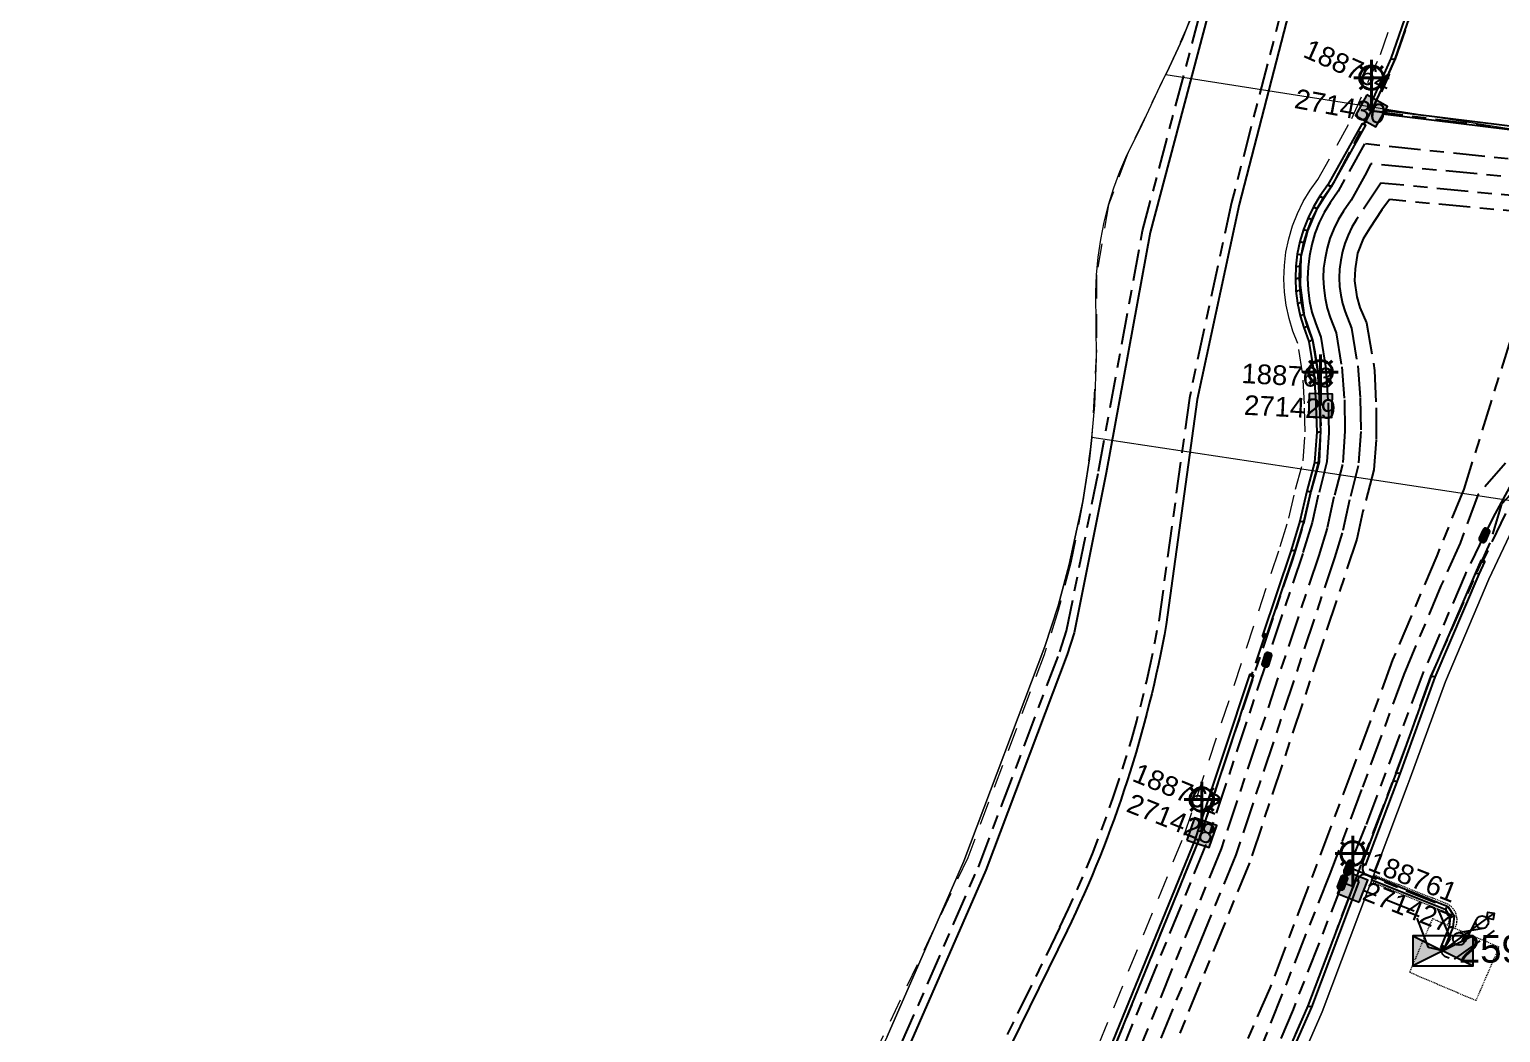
# Model space of a CAD drawing. Header units: metres. Extents: x 302931 to 308644, y 6253878 to 6257414.
# Drawn here: x 307374.5 to 307561.3, y 6256215.5 to 6256342.8 of the extents above; entities that cross this region are included whole.
import ezdxf
from ezdxf.enums import TextEntityAlignment as Align

# ---------------------------------------------------------------- set-up
doc = ezdxf.new("R2010")
doc.units = ezdxf.units.M
for name, pattern in [('Cable Exist UG', [8.2, 4, -1.2, 1.8, -1.2]), ('Dash', [5, 3, -2]), ('HIDDEN', [0.375, 0.25, -0.125]), ('HIDDEN2', [0.1875, 0.125, -0.0625])]:
    doc.linetypes.add(name, pattern=pattern)
doc.layers.get('0').update_dxf_attribs({"color": 6})
for name, color, linetype, lineweight in [('Cadastre Developer_SP_EXT', 9, 'Continuous', 5), ('Cadastre Land Parcels_SP_EXT', 9, 'Continuous', 5), ('Cadastre Other Property_SP_EXT', 9, 'HIDDEN', 5), ('Cadastre Roads_SP_EXT', 9, 'Continuous', 5)]:
    doc.layers.add(name, color=color, linetype=linetype, lineweight=lineweight)
for name, color, linetype in [('Duct_SP_EXT', 7, 'Continuous'), ('Equip_HV_EXT', 7, 'Continuous'), ('Equip_LV_EXT', 7, 'Continuous'), ('Equip_SP_SL_EXT', 7, 'Continuous'), ('Mains_HV_EXT', 7, 'Continuous'), ('Mains_SL_EXT', 7, 'Continuous'), ('Mains_TR_EXT', 7, 'Continuous'), ('Services_SP_EXT', 7, 'Continuous'), ('Sub_SP_EXT', 7, 'Continuous'), ('SupportsUG_SP_LV_SL_EXT', 7, 'Continuous'), ('Trench_SP_EXT', 7, 'Continuous')]:
    doc.layers.add(name, color=color, linetype=linetype)
doc.styles.add('COLUMN_LABEL', font='arial.ttf')
doc.styles.add('iecARIAL', font='arial.ttf', dxfattribs={"height": 2})
doc.styles.add('POLE_LABEL', font='arial.ttf')
doc.styles.get("Standard").update_dxf_attribs({"font": 'arial.ttf'})
doc.linetypes.add('Cable P UG', pattern='A,6,-0.5,["P",Standard,S=1.7,R=0,X=0.5,Y=-1],-2.9', length=9.4)

# ---------------------------------------------------------------- blocks, each defined once
blk = doc.blocks.new('SUB_PADMOUNT_EXT')
for points in [[(0, 0), (-3.84, 1.92), (-3.84, -1.92)], [(0, 0), (3.84, 1.92), (3.84, -1.92)]]:
    blk.add_hatch(color=256).paths.add_polyline_path(points)
for p, q in [((3.84, 1.92), (-3.84, -1.92)), ((-3.84, 1.92), (3.84, -1.92))]:
    blk.add_line(p, q)
blk.add_lwpolyline([(-3.84, -1.92), (3.84, -1.92), (3.84, 1.92), (-3.84, 1.92)], close=True)
for tag, height, flags, p in [('ASSET_NUM', 3.5, 8, (2, 2)), ('STREET_CODE', 0.2, 9, (1.5, 0)), ('CONSTRUCTED_VOLTAGE', 0.2, 9, (1.5, -0.2)), ('OPERATING_VOLTAGE', 0.2, 9, (1.5, -0.6)), ('ORIENTATION', 0.2, 9, (1.5, -0.8)), ('OWNED_BY', 0.2, 9, (1.5, -1)), ('OPERATED_BY', 0.2, 9, (1.5, -1.2)), ('SECONDARY_VOLTAGE', 0.2, 9, (1.5, -1.6)), ('STATE', 0.2, 9, (1.5, -1.8)), ('NO_PHASES', 0.2, 9, (1.5, -0.4)), ('MAINTAINED_BY', 0.2, 9, (1.5, -1.4)), ('SUBSTATION_TYPE', 0.2, 9, (1.5, -2.2)), ('STREETNAME', 0.2, 9, (1.5, -3)), ('SUBURB', 0.2, 9, (1.5, -3.2)), ('Z', 0.2, 1, (1.5, -3.6)), ('PARENT', 0.2, 9, (1.5, -2)), ('USAGE', 0.2, 9, (1.5, -2.4)), ('LEGEND', 0.2, 9, (1.5, -2.6)), ('LOCATION', 0.2, 9, (1.5, -2.8)), ('NOTES', 0.2, 9, (1.5, -3.4))]:
    blk.add_attdef(tag, text='', height=height, dxfattribs=dict(flags=flags)).set_placement(p, align=Align.MIDDLE_LEFT)
blk = doc.blocks.new('COLUMN_EXT')
blk.add_hatch(color=256).paths.add_polyline_path([(-1.49, 1.48), (-1.49, -1.49), (1.48, -1.49), (1.48, 1.48)])
blk.add_lwpolyline([(-1.49, -1.49), (1.48, -1.49), (1.48, 1.48), (-1.49, 1.48)], close=True)
for tag, height, style, flags, p in [('ASSET_NUM', 2.5, 'COLUMN_LABEL', 8, (2, 2)), ('STRUCTURE_PLANT_NUMBER', 0.2, 'POLE_LABEL', 9, (1.81, 0.03)), ('STREET_CODE', 0.2, 'COLUMN_LABEL', 9, (1.81, -0.2))]:
    blk.add_attdef(tag, text='', height=height, dxfattribs=dict(style=style, flags=flags)).set_placement(p, align=Align.MIDDLE_LEFT)
at = {"flags": 9}
for tag, p in [('COLUMN_TYPE', (1.81, -0.4)), ('OWNED_BY', (1.81, -0.6)), ('STATE', (1.81, -0.8)), ('USAGE', (1.81, -1)), ('STREETNAME', (1.81, -1.6)), ('SUBURB', (1.81, -1.8)), ('LEGEND', (1.81, -1.2)), ('LOCATION', (1.81, -1.4)), ('NOTES', (1.81, -2))]:
    blk.add_attdef(tag, text='', height=0.2, dxfattribs=at).set_placement(p, align=Align.MIDDLE_LEFT)
at = {"flags": 1}
blk.add_attdef('Z', (1.81, -2.35), '', height=0.2, dxfattribs=at)
blk = doc.blocks.new('SL_LANTERN_EXT')
at = {"lineweight": 40}
for p, q in [((-1.46, 5.68), (-1.06, 5.28)), ((0, 1.97), (0, 6.47)), ((1.46, 5.68), (1.06, 5.28)), ((-2.25, 4.22), (2.25, 4.22)), ((-1.46, 2.76), (-1.06, 3.16)), ((0, 0), (0, 2.72)), ((1.46, 2.76), (1.06, 3.16))]:
    blk.add_line(p, q, dxfattribs=at)
blk.add_circle((0, 4.22), 1.5, dxfattribs=at)
at = {"style": 'iecARIAL', "flags": 8}
blk.add_attdef('ASSET_NUM', (1.5, 1.5), '', height=2.5, dxfattribs=at)
for tag, p, height, flags in [('OPERATING_VOLTAGE', (0.98, -1.65), 0.2, 9), ('ORIENTATION', (0.98, -1.85), 0.2, 9), ('OWNED_BY', (0.98, -2.05), 0.2, 9), ('CONSTRUCTED_VOLTAGE', (0.98, -0.65), 0.2, 9), ('CONTROL_TYPE', (0.98, -0.85), 0.2, 9), ('LANTERN_PURPOSE', (0.98, -1.05), 0.2, 9), ('LANTERN_TYPE', (0.98, -1.25), 0.2, 9), ('NO_PHASES', (0.98, -1.45), 0.2, 9), ('LNUMBER', (2.18, -3.25), 2.5, 8), ('STATE', (0.98, -2.25), 0.2, 9), ('USAGE', (0.98, -2.45), 0.2, 9), ('CEXIST', (0.98, -2.65), 0.2, 9), ('CNEW', (0.98, -2.85), 0.2, 9), ('CNUMBER', (0.98, -3.05), 0.2, 9), ('CREMOVE', (0.98, -3.25), 0.2, 9), ('CREPLACE', (0.98, -3.45), 0.2, 9), ('LKINGHEIGHT', (0.98, -3.65), 0.2, 9), ('LBRACKET', (0.98, -3.85), 0.2, 9), ('LBRACKETVOCAB', (0.98, -4.05), 0.2, 9), ('LCATEGORY', (0.98, -4.25), 0.2, 9), ('LCHARGE1', (0.98, -4.45), 0.2, 9), ('LCHARGE1PERCENT', (0.98, -4.65), 0.2, 9), ('LCHARGE2', (0.98, -4.85), 0.2, 9), ('LCHARGE2PERCENT', (0.98, -5.05), 0.2, 9), ('LCHARGE3', (0.98, -5.25), 0.2, 9), ('LCHARGE3PERCENT', (0.98, -5.45), 0.2, 9), ('LEXIST', (0.98, -5.65), 0.2, 9), ('LLAMP', (0.98, -5.85), 0.2, 9), ('LLAMPVOCAB', (0.98, -6.05), 0.2, 9), ('LMAST', (0.98, -6.25), 0.2, 9), ('LMASTVOCAB', (0.98, -6.45), 0.2, 9), ('LNEW', (0.98, -6.65), 0.2, 9), ('LANTNUMBER', (0.98, -6.85), 0.2, 9), ('LOUTREACH', (0.98, -7.25), 0.2, 9), ('LOUTREACHVOCAB', (0.98, -7.45), 0.2, 9), ('LRATECODE', (0.98, -7.65), 0.2, 9), ('STREETNAME', (0.98, -9.25), 0.2, 9), ('SUBURB', (0.98, -9.45), 0.2, 1), ('LREMOVE', (0.98, -7.85), 0.2, 9), ('LREPLACE', (0.98, -8.05), 0.2, 9), ('LTYPE', (0.98, -8.25), 0.2, 9), ('LTYPEVOCAB', (0.98, -8.45), 0.2, 9), ('LEGEND', (0.98, -8.65), 0.2, 9), ('LOCATION', (0.98, -8.85), 0.2, 9), ('NOTES', (0.98, -9.05), 0.2, 9)]:
    blk.add_attdef(tag, p, '', height=height, dxfattribs=dict(flags=flags))
blk = doc.blocks.new('CCP_EXT')
at = {"flags": 9}
for tag, p in [('STATE', (0, -1.8)), ('NOTES', (0, -2))]:
    blk.add_attdef(tag, text='', height=0.2, dxfattribs=at).set_placement(p, align=Align.MIDDLE_LEFT)
blk.add_wipeout([(0, 0.57), (0.57, 0), (0, -0.57), (-0.57, 0)])
blk.add_lwpolyline([(-0.57, 0), (0, 0.57), (0.57, 0), (0, -0.57), (-0.57, 0)])
at = {"flags": 1}
blk.add_attdef('Z', (0, 0), '', height=0.2, dxfattribs=at)
at = {"flags": 9}
for tag, p in [('CCP_TYPE', (0, 0)), ('CONSTRUCTED_VOLTAGE', (0, -0.2)), ('OPERATING_VOLTAGE', (0, -0.6)), ('ORIENTATION', (0, -0.8)), ('OWNED_BY', (0, -1)), ('NO_PHASES', (0, -0.4)), ('USAGE', (0, -1.2)), ('LEGEND', (0, -1.4)), ('LIFE_SUPPORT', (0, -1.6))]:
    blk.add_attdef(tag, text='', height=0.2, dxfattribs=at).set_placement(p, align=Align.MIDDLE_LEFT)
blk = doc.blocks.new('HV_STJ_EXT')
h = blk.add_hatch(color=256)
edge = h.paths.add_edge_path()
edge.add_ellipse((-0.59, 0.13), major_axis=(0.226, 0.226), ratio=1, start_angle=45, end_angle=135)
edge.add_line((-0.91, 0.13), (-0.91, -0.13))
edge.add_ellipse((-0.59, -0.13), major_axis=(0.226, 0.226), ratio=1, start_angle=135, end_angle=225)
edge.add_line((-0.59, -0.45), (0.59, -0.45))
edge.add_ellipse((0.59, -0.13), major_axis=(-0.226, 0.226), ratio=1, start_angle=135, end_angle=225)
edge.add_line((0.91, -0.13), (0.91, 0.13))
edge.add_ellipse((0.59, 0.13), major_axis=(-0.226, 0.226), ratio=1, start_angle=225, end_angle=315)
edge.add_line((0.59, 0.45), (-0.59, 0.45))
blk.add_lwpolyline([(-0.91, 0.13), (-0.91, -0.13, 0.414214), (-0.59, -0.45), (0.59, -0.45, 0.414214), (0.91, -0.13), (0.91, 0.13, 0.414214), (0.59, 0.45), (-0.59, 0.45, 0.414214)], format="xyb", close=True)
for tag, flags, p in [('ORIENTATION', 9, (1.5, 0)), ('Z', 1, (1.5, -0.8)), ('USAGE', 9, (1.5, -0.2)), ('LEGEND', 9, (1.5, -0.4)), ('NOTES', 9, (1.5, -0.6))]:
    blk.add_attdef(tag, text='', height=0.2, dxfattribs=dict(flags=flags)).set_placement(p, align=Align.MIDDLE_LEFT)
blk = doc.blocks.new('LV_UG_DFUSE_CLOSED_EXT')
for points in [[(1, 0), (0, 0)], [(5.04, 0.73), (2.16, -0.72)], [(5.05, -0.71), (2.16, 0.72)], [(6.2, 0.01), (7.2, 0.01)]]:
    blk.add_lwpolyline(points)
for centre in [(1.8, 0), (5.4, 0.01)]:
    blk.add_circle(centre, 0.8)
at = {"flags": 9}
for tag, p in [('ACTUAL_STATUS', (0, 0)), ('CONSTRUCTED_VOLTAGE', (0, -0.2)), ('OPERATING_VOLTAGE', (0, -0.6)), ('ORIENTATION', (0, -0.8)), ('STATE', (0, -1)), ('SWITCH_TYPE', (0, -1.2)), ('NO_PHASES', (0, -0.4)), ('USAGE', (0, -1.4)), ('NOTES', (0, -1.6))]:
    blk.add_attdef(tag, text='', height=0.2, dxfattribs=at).set_placement(p, align=Align.MIDDLE_LEFT)
at = {"flags": 1}
blk.add_attdef('Z', (0, 0), '', height=0.2, dxfattribs=at)

msp = doc.modelspace()

# ---------------------------------------------------------------- linework, layer by layer
at = {"layer": 'Cadastre Developer_SP_EXT', "linetype": 'Dash'}
for points in [[(307506.54, 6256204.73), (307521.18, 6256240.54), (307533.36, 6256277.16), (307534.46, 6256280.76), (307535.29, 6256284.43), (307536.29, 6256288.03), (307536.54, 6256291.73), (307536.43, 6256295.27), (307536.2, 6256299.21), (307535.61, 6256302.92), (307534.98, 6256304.5), (307534.49, 6256306.12), (307534.13, 6256307.79), (307533.91, 6256309.46), (307533.83, 6256311.15), (307533.89, 6256312.83), (307534.09, 6256314.52), (307534.44, 6256316.21), (307534.93, 6256317.85), (307535.55, 6256319.43), (307536.29, 6256320.94), (307537.16, 6256322.38), (307538.15, 6256323.74), (307542.46, 6256331.48), (307546.08, 6256339.6), (307549, 6256348.05)], [(307521.86, 6256343.89), (307519.27, 6256337.95), (307518.36, 6256336.18), (307513.91, 6256326.86), (307511.56, 6256320.52), (307510.03, 6256311.65), (307510.03, 6256302.13), (307509.42, 6256291.01), (307508.3, 6256282.89), (307506.78, 6256275.1), (307505.17, 6256269.02), (307503.38, 6256263.41), (307493.67, 6256237.63), (307471.68, 6256191.28)]]:
    msp.add_lwpolyline(points, dxfattribs=at)
at = {"layer": 'Cadastre Land Parcels_SP_EXT', "linetype": 'Continuous'}
for points in [[(307483.45, 6256214.96), (307493.17, 6256237.22), (307503.47, 6256264.46), (307505.14, 6256269.63), (307506.57, 6256274.89), (307508.3, 6256282.89), (307509.13, 6256288.29), (307509.42, 6256291.01), (307509.8, 6256295.12), (307510.04, 6256301.13), (307509.94, 6256309.39), (307510.03, 6256311.65), (307510.24, 6256313.89), (307510.56, 6256316.12), (307511.01, 6256318.33), (307511.56, 6256320.52), (307512.23, 6256322.67), (307513.01, 6256324.78), (307513.9, 6256326.85), (307514.79, 6256328.66), (307515.84, 6256330.73), (307518.36, 6256336.18), (307518.83, 6256337.08), (307519.27, 6256337.95), (307520.96, 6256341.61), (307522.45, 6256345.35)], [(307563.6, 6256280.88), (307559.86, 6256273.02), (307554.33, 6256260.02), (307549.86, 6256247.75), (307549.49, 6256246.74), (307538.69, 6256218.1), (307526.41, 6256190.06), (307520.13, 6256177.4), (307520.13, 6256177.4), (307697.62, 6256158.11)]]:
    msp.add_lwpolyline(points, dxfattribs=at)
at = {"layer": 'Cadastre Roads_SP_EXT', "linetype": 'Continuous'}
msp.add_lwpolyline([(307522.45, 6256345.35), (307520.96, 6256341.61), (307519.27, 6256337.95), (307518.83, 6256337.08), (307543.4, 6256333.21), (307577.71, 6256327.8), (307577.27, 6256328.85), (307576.89, 6256329.93), (307576.57, 6256331.02), (307576.3, 6256332.14), (307576.09, 6256333.26), (307575.94, 6256334.39), (307575.85, 6256335.53), (307575.82, 6256336.67), (307575.83, 6256337.12), (307577.59, 6256347.35)], dxfattribs=at)
at = {"layer": 'Duct_SP_EXT'}
for p, q in [((307547.45, 6256339.11), (307550.41, 6256347.67)), ((307547.9, 6256338.93), (307550.87, 6256347.53)), ((307544.56, 6256332.62), (307547.45, 6256339.11)), ((307545, 6256332.42), (307547.9, 6256338.93)), ((307547.45, 6256339.11), (307547.67, 6256339.02)), ((307547.9, 6256338.93), (307547.67, 6256339.02)), ((307544.56, 6256332.62), (307544.78, 6256332.52)), ((307545, 6256332.42), (307544.78, 6256332.52)), ((307546.38, 6256332.04), (307546.41, 6256332.28)), ((307573.68, 6256328.67), (307546.38, 6256332.04)), ((307546.44, 6256332.52), (307546.41, 6256332.28)), ((307573.73, 6256329.14), (307546.44, 6256332.52)), ((307543.77, 6256330.87), (307539.42, 6256323.07)), ((307544.2, 6256330.65), (307539.82, 6256322.81)), ((307543.78, 6256330.88), (307543.77, 6256330.87)), ((307543.77, 6256330.87), (307543.99, 6256330.76)), ((307543.78, 6256330.88), (307544, 6256330.78)), ((307544.2, 6256330.65), (307543.99, 6256330.76)), ((307544.22, 6256330.69), (307544, 6256330.78)), ((307544.22, 6256330.69), (307544.2, 6256330.65)), ((307539.42, 6256323.07), (307538.4, 6256321.65)), ((307539.82, 6256322.81), (307538.81, 6256321.38)), ((307539.42, 6256323.07), (307539.62, 6256322.94)), ((307539.82, 6256322.81), (307539.62, 6256322.94)), ((307538.4, 6256321.65), (307537.58, 6256320.26)), ((307538.81, 6256321.38), (307538, 6256320.03)), ((307538.4, 6256321.65), (307538.6, 6256321.52)), ((307538.81, 6256321.38), (307538.6, 6256321.52)), ((307536.89, 6256318.87), (307536.31, 6256317.38)), ((307537.58, 6256320.26), (307536.89, 6256318.87)), ((307536.89, 6256318.87), (307537.11, 6256318.77)), ((307538, 6256320.03), (307537.33, 6256318.67)), ((307537.58, 6256320.26), (307537.79, 6256320.15)), ((307538, 6256320.03), (307537.79, 6256320.15)), ((307536.31, 6256317.38), (307535.86, 6256315.86)), ((307536.31, 6256317.38), (307536.54, 6256317.3)), ((307536.77, 6256317.22), (307536.33, 6256315.75)), ((307536.77, 6256317.22), (307536.54, 6256317.3)), ((307537.33, 6256318.67), (307536.77, 6256317.22)), ((307537.33, 6256318.67), (307537.11, 6256318.77)), ((307535.86, 6256315.86), (307535.52, 6256314.27)), ((307535.86, 6256315.86), (307536.09, 6256315.8)), ((307536.33, 6256315.75), (307536, 6256314.19)), ((307536.33, 6256315.75), (307536.09, 6256315.8)), ((307535.52, 6256314.27), (307535.34, 6256312.73)), ((307535.52, 6256314.27), (307535.76, 6256314.23)), ((307536, 6256314.19), (307535.76, 6256314.23)), ((307536, 6256314.19), (307535.82, 6256312.69)), ((307535.34, 6256312.73), (307535.29, 6256311.18)), ((307535.34, 6256312.73), (307535.58, 6256312.71)), ((307535.82, 6256312.69), (307535.58, 6256312.71)), ((307535.82, 6256312.69), (307535.77, 6256311.18)), ((307535.29, 6256311.18), (307535.36, 6256309.61)), ((307535.29, 6256311.18), (307535.53, 6256311.18)), ((307535.36, 6256309.61), (307535.6, 6256309.63)), ((307535.36, 6256309.61), (307535.56, 6256308.04)), ((307535.77, 6256311.18), (307535.53, 6256311.18)), ((307535.84, 6256309.65), (307535.6, 6256309.63)), ((307535.77, 6256311.18), (307535.84, 6256309.65)), ((307535.84, 6256309.65), (307536.04, 6256308.12)), ((307535.56, 6256308.04), (307535.8, 6256308.08)), ((307535.56, 6256308.04), (307535.88, 6256306.46)), ((307536.04, 6256308.12), (307535.8, 6256308.08)), ((307536.04, 6256308.12), (307536.35, 6256306.57)), ((307535.88, 6256306.46), (307536.12, 6256306.51)), ((307535.88, 6256306.46), (307536.34, 6256304.94)), ((307536.35, 6256306.57), (307536.12, 6256306.51)), ((307536.35, 6256306.57), (307536.8, 6256305.1)), ((307536.34, 6256304.94), (307536.57, 6256305.02)), ((307536.34, 6256304.94), (307536.98, 6256303.19)), ((307536.8, 6256305.1), (307536.57, 6256305.02)), ((307536.8, 6256305.1), (307537.45, 6256303.31)), ((307536.98, 6256303.19), (307537.21, 6256303.25)), ((307536.98, 6256303.19), (307537.63, 6256299.35)), ((307537.45, 6256303.31), (307537.21, 6256303.25)), ((307537.45, 6256303.31), (307538.11, 6256299.4)), ((307537.63, 6256299.35), (307537.87, 6256299.37)), ((307537.63, 6256299.35), (307537.88, 6256295.37)), ((307538.11, 6256299.4), (307537.87, 6256299.37)), ((307538.11, 6256299.4), (307538.36, 6256295.38)), ((307537.88, 6256295.37), (307537.87, 6256295.03)), ((307537.87, 6256295.03), (307538.11, 6256295.03)), ((307537.88, 6256295.37), (307538.12, 6256295.38)), ((307537.88, 6256295.02), (307538.11, 6256295.03)), ((307537.88, 6256295.02), (307537.99, 6256291.67)), ((307538.35, 6256295.04), (307538.11, 6256295.03)), ((307538.35, 6256295.03), (307538.11, 6256295.03)), ((307538.36, 6256295.38), (307538.12, 6256295.38)), ((307538.36, 6256295.38), (307538.35, 6256295.03)), ((307538.35, 6256295.04), (307538.47, 6256291.66)), ((307537.99, 6256291.67), (307537.7, 6256287.84)), ((307537.99, 6256291.67), (307538.23, 6256291.67)), ((307538.47, 6256291.66), (307538.18, 6256287.76)), ((307538.47, 6256291.66), (307538.23, 6256291.67)), ((307537.7, 6256287.84), (307536.72, 6256284.18)), ((307538.18, 6256287.76), (307537.19, 6256284.07)), ((307537.7, 6256287.84), (307537.94, 6256287.8)), ((307538.18, 6256287.76), (307537.94, 6256287.8)), ((307536.72, 6256284.18), (307535.86, 6256280.38)), ((307537.19, 6256284.07), (307536.33, 6256280.26)), ((307536.72, 6256284.18), (307536.96, 6256284.13)), ((307537.19, 6256284.07), (307536.96, 6256284.13)), ((307535.86, 6256280.38), (307534.75, 6256276.71)), ((307536.33, 6256280.26), (307535.2, 6256276.57)), ((307535.86, 6256280.38), (307536.09, 6256280.32)), ((307536.33, 6256280.26), (307536.09, 6256280.32)), ((307534.75, 6256276.71), (307531.08, 6256265.75)), ((307535.2, 6256276.57), (307531.54, 6256265.6)), ((307534.75, 6256276.71), (307534.97, 6256276.64)), ((307535.2, 6256276.57), (307534.97, 6256276.64)), ((307558.89, 6256275.49), (307558.14, 6256273.84)), ((307559.33, 6256275.29), (307558.58, 6256273.64)), ((307558.89, 6256275.49), (307559.11, 6256275.39)), ((307559.33, 6256275.29), (307559.11, 6256275.39)), ((307558.14, 6256273.84), (307552.55, 6256260.74)), ((307558.58, 6256273.64), (307553, 6256260.57)), ((307558.14, 6256273.84), (307558.36, 6256273.74)), ((307558.58, 6256273.64), (307558.36, 6256273.74)), ((307531.08, 6256265.75), (307531.31, 6256265.68)), ((307531.54, 6256265.6), (307531.31, 6256265.68)), ((307529.5, 6256260.98), (307522.9, 6256241.1)), ((307529.5, 6256260.98), (307529.72, 6256260.9)), ((307529.95, 6256260.83), (307523.36, 6256240.95)), ((307529.95, 6256260.83), (307529.72, 6256260.9)), ((307552.55, 6256260.74), (307548.07, 6256248.45)), ((307553, 6256260.57), (307548.53, 6256248.29)), ((307552.55, 6256260.74), (307552.77, 6256260.65)), ((307553, 6256260.57), (307552.77, 6256260.65)), ((307548.07, 6256248.45), (307547.71, 6256247.46)), ((307548.07, 6256248.45), (307548.3, 6256248.37)), ((307548.53, 6256248.29), (307548.16, 6256247.3)), ((307548.53, 6256248.29), (307548.3, 6256248.37)), ((307547.71, 6256247.46), (307543.71, 6256236.83)), ((307548.16, 6256247.3), (307544.15, 6256236.66)), ((307547.71, 6256247.46), (307547.94, 6256247.38)), ((307548.16, 6256247.3), (307547.94, 6256247.38)), ((307522.9, 6256241.1), (307522.55, 6256240.03)), ((307522.9, 6256241.1), (307523.13, 6256241.02)), ((307522.9, 6256241.1), (307523.13, 6256241.02)), ((307523.36, 6256240.95), (307523, 6256239.86)), ((307523.36, 6256240.95), (307523.13, 6256241.02)), ((307523.36, 6256240.95), (307523.13, 6256241.02)), ((307522.55, 6256240.03), (307507.9, 6256204.18)), ((307523, 6256239.86), (307508.34, 6256203.98)), ((307522.55, 6256240.03), (307522.77, 6256239.95)), ((307523, 6256239.86), (307522.77, 6256239.95)), ((307543.71, 6256236.83), (307543.93, 6256236.75)), ((307544.15, 6256236.66), (307543.93, 6256236.75)), ((307536.92, 6256218.87), (307542.95, 6256234.81)), ((307542.95, 6256234.81), (307543.17, 6256234.72)), ((307545.01, 6256234.86), (307545.1, 6256235.08)), ((307545.01, 6256234.86), (307554.4, 6256231.07)), ((307545.19, 6256235.3), (307545.1, 6256235.08)), ((307545.19, 6256235.3), (307554.58, 6256231.51)), ((307537.36, 6256218.69), (307543.4, 6256234.64)), ((307543.4, 6256234.64), (307543.17, 6256234.72)), ((307554.33, 6256231.09), (307554.49, 6256231.29)), ((307554.4, 6256231.07), (307554.33, 6256231.09)), ((307554.33, 6256231.09), (307554.95, 6256230.12)), ((307554.4, 6256231.07), (307554.49, 6256231.29)), ((307554.58, 6256231.51), (307554.49, 6256231.29)), ((307554.65, 6256231.48), (307554.49, 6256231.29)), ((307554.58, 6256231.51), (307554.65, 6256231.48)), ((307554.65, 6256231.48), (307555.45, 6256230.23)), ((307554.95, 6256230.12), (307554.81, 6256228.89)), ((307554.95, 6256230.12), (307555.2, 6256230.17)), ((307555.45, 6256230.23), (307555.2, 6256230.17)), ((307555.45, 6256230.23), (307555.28, 6256228.83)), ((307554.81, 6256228.92), (307553.7, 6256226.24)), ((307555.28, 6256228.8), (307554.15, 6256226.05)), ((307554.81, 6256228.89), (307554.81, 6256228.92)), ((307554.81, 6256228.92), (307555.04, 6256228.86)), ((307554.81, 6256228.89), (307555.04, 6256228.86)), ((307555.28, 6256228.83), (307555.04, 6256228.86)), ((307555.28, 6256228.8), (307555.04, 6256228.86)), ((307555.28, 6256228.83), (307555.28, 6256228.8)), ((307553.7, 6256226.24), (307553.93, 6256226.15)), ((307554.15, 6256226.05), (307553.93, 6256226.15)), ((307524.68, 6256190.91), (307536.92, 6256218.87)), ((307525.12, 6256190.7), (307537.36, 6256218.69)), ((307536.92, 6256218.87), (307537.14, 6256218.78)), ((307537.36, 6256218.69), (307537.14, 6256218.78))]:
    msp.add_line(p, q, dxfattribs=at)
at = {"layer": 'Mains_HV_EXT', "linetype": 'Cable P UG'}
for points in [[(307349.9, 6256926.27), (307415.01, 6256810.3), (307469.32, 6256714.35), (307478.82, 6256692.84), (307492.74, 6256653.93), (307510.04, 6256618.62), (307520.97, 6256596.41), (307530.63, 6256567.58), (307530.64, 6256567.57), (307530.64, 6256567.57, -0.065681), (307542.11, 6256499.63), (307542.11, 6256499.63), (307544.97, 6256433.89), (307544.43, 6256394.72), (307544.43, 6256394.68), (307544.43, 6256394.68, -0.060886), (307534.75, 6256346.08), (307534.75, 6256346.08), (307528.16, 6256320.59), (307522.81, 6256295.82)], [(307522.81, 6256295.82), (307518.88, 6256267.27), (307518.88, 6256267.25), (307518.88, 6256267.25, -0.06858), (307506.29, 6256228.41), (307506.29, 6256228.41), (307471.65, 6256157.87), (307427.89, 6256064.99), (307408.24, 6256027.83), (307408.24, 6256027.83, 0.08396), (307388.34, 6255962.08), (307388.34, 6255962.08), (307388.33, 6255962.04), (307382.62, 6255937.03), (307362.98, 6255790.63), (307351.38, 6255702.35), (307351.28, 6255701.74)]]:
    msp.add_lwpolyline(points, format="xyb", dxfattribs=at)
for points in [[(307487.31, 6256644.77), (307499.93, 6256621.47), (307503.93, 6256614.46), (307507.96, 6256605.23), (307513.26, 6256590.71), (307519.88, 6256566.87), (307526.96, 6256534.66), (307531.35, 6256507.44), (307534.18, 6256479.21), (307535.68, 6256451.59), (307535.72, 6256423.84), (307534.29, 6256395.92), (307531.43, 6256371.38), (307529.68, 6256361.4), (307527.52, 6256352.31), (307525.4, 6256349.27), (307516.86, 6256317), (307511.26, 6256286.53)], [(307511.26, 6256286.53), (307507.19, 6256266.19), (307506.32, 6256263.47), (307495.96, 6256236.08), (307486.18, 6256213.69), (307475.37, 6256191.84), (307456.88, 6256156.47), (307447.26, 6256138.52), (307393.16, 6256018.92), (307385.51, 6255983.96), (307366.84, 6255884.82), (307360.32, 6255828.35), (307361.95, 6255819.1), (307358.21, 6255791.26), (307346.62, 6255703.03), (307344.9, 6255692.08)]]:
    msp.add_lwpolyline(points, dxfattribs=at)
at = {"layer": 'Mains_HV_EXT', "linetype": 'Cable Exist UG'}
for points in [[(307575.64, 6256324.98), (307544.08, 6256328.27), (307544.08, 6256328.27), (307540.72, 6256322.28), (307539.69, 6256320.8), (307538.94, 6256319.56), (307538.3, 6256318.27), (307537.77, 6256316.9), (307537.37, 6256315.51), (307537.06, 6256314.07), (307536.9, 6256312.63), (307536.84, 6256311.19), (307536.91, 6256309.74), (307537.09, 6256308.31), (307537.38, 6256306.92), (307537.82, 6256305.54), (307538.52, 6256303.72), (307539.17, 6256299.73), (307539.44, 6256295.38), (307539.55, 6256291.59), (307539.29, 6256287.89), (307538.2, 6256283.67), (307537.43, 6256280.21), (307536.22, 6256276.29), (307531.66, 6256262.67)], [(307730.73, 6256280.44), (307726.39, 6256280.78), (307726.39, 6256280.78), (307682.85, 6256285.68), (307655.38, 6256288.36), (307655.38, 6256288.36), (307614.66, 6256293.11), (307595.1, 6256294.44), (307585.96, 6256294.87), (307582.32, 6256294.92), (307578.65, 6256294.7), (307575.14, 6256294), (307572.8, 6256293.15), (307570.65, 6256292.12), (307568.13, 6256290.67), (307566.01, 6256288.93), (307564.71, 6256287.46), (307562.44, 6256284.62), (307560.64, 6256281.36), (307559.25, 6256278.61)], [(307559.25, 6256278.61), (307556.83, 6256273.61), (307551.44, 6256260.97), (307544.21, 6256241.72), (307542.09, 6256236.4)], [(307531.66, 6256262.67), (307523.92, 6256239.33), (307509.31, 6256203.55), (307492.33, 6256168.86), (307445.17, 6256075.1), (307417, 6256091.11), (307374.46, 6256108.66), (307316.1, 6256198.59), (307323.83, 6256208.5), (307325.85, 6256212.41)], [(307554.03, 6256225.84), (307554.97, 6256227.45), (307553.08, 6256231.92), (307542.09, 6256236.4)], [(307541.27, 6256234.49), (307534.99, 6256218.41), (307523.42, 6256190.94), (307513.17, 6256169.98), (307511.65, 6256166.55), (307455.97, 6256061.14)], [(307554.03, 6256225.84), (307552.2, 6256226.26), (307550.38, 6256230.88), (307541.27, 6256234.52)]]:
    msp.add_lwpolyline(points, dxfattribs=at)
at = {"layer": 'Mains_SL_EXT', "linetype": 'Cable Exist UG'}
for points in [[(307544.95, 6256332.45), (307547.95, 6256338.92), (307550.84, 6256347.24), (307551.99, 6256351.56)], [(307538.46, 6256295.07), (307538.28, 6256298.91), (307537.81, 6256301.85), (307537.52, 6256303.37), (307536.44, 6256306.46), (307535.94, 6256310.32), (307536, 6256314.02), (307536.86, 6256317.24), (307538.1, 6256320.12), (307540.35, 6256323.66), (307544.95, 6256332.45)], [(307544.95, 6256332.45), (307575.23, 6256328.55)], [(307523.4, 6256240.93), (307534.95, 6256275.52), (307536.36, 6256280.1), (307537.3, 6256284.14), (307538.34, 6256287.89), (307538.54, 6256292.47), (307538.45, 6256295.06)], [(307564.23, 6256285.5), (307561.47, 6256282.54), (307559.97, 6256277.61), (307552.46, 6256260.65), (307549.39, 6256252.09), (307542.57, 6256233.97)], [(307491.12, 6256168.66), (307497.33, 6256181.41), (307508.82, 6256204.95), (307523.41, 6256240.83)], [(307542.57, 6256233.97), (307536.92, 6256218.94), (307534.75, 6256214.11), (307524.59, 6256190.81), (307513.73, 6256168.41), (307508.41, 6256158.92)]]:
    msp.add_lwpolyline(points, dxfattribs=at)
at = {"layer": 'Mains_TR_EXT', "linetype": 'Cable Exist UG'}
for points in [[(307349.02, 6256925.78), (307414.13, 6256809.81), (307468.43, 6256713.9), (307477.89, 6256692.47), (307491.82, 6256653.54), (307509.14, 6256618.18), (307520.04, 6256596.03), (307529.68, 6256567.28), (307529.68, 6256567.28, -0.065685), (307541.11, 6256499.59), (307541.11, 6256499.59), (307543.97, 6256433.87), (307543.43, 6256394.76), (307543.43, 6256394.76, -0.060926), (307533.79, 6256346.36), (307533.79, 6256346.36), (307527.18, 6256320.82), (307521.82, 6256296)], [(307521.82, 6256296), (307517.9, 6256267.42), (307517.9, 6256267.42, -0.06858), (307505.39, 6256228.85), (307505.39, 6256228.85), (307470.75, 6256158.3), (307426.99, 6256065.44), (307407.35, 6256028.29), (307407.35, 6256028.29, 0.083976), (307387.35, 6255962.21), (307387.35, 6255962.21), (307381.63, 6255937.21), (307361.99, 6255790.76), (307350.39, 6255702.49), (307350.28, 6255701.82)]]:
    msp.add_lwpolyline(points, format="xyb", dxfattribs=at)
for points in [[(307510.28, 6256286.72), (307515.88, 6256317.22), (307524.48, 6256349.7), (307526.59, 6256352.73), (307526.59, 6256352.73), (307528.7, 6256361.6), (307530.44, 6256371.53), (307533.29, 6256396.01), (307534.72, 6256423.86), (307534.68, 6256451.56), (307533.18, 6256479.14), (307530.36, 6256507.31), (307525.98, 6256534.48), (307518.9, 6256566.63), (307512.31, 6256590.4), (307507.04, 6256604.86), (307503.04, 6256614.01), (307499.06, 6256620.98), (307486.39, 6256644.36)], [(307343.91, 6255692.21), (307345.63, 6255703.17), (307357.22, 6255791.4), (307360.93, 6255819.08), (307359.31, 6255828.32), (307365.85, 6255884.97), (307384.53, 6255984.16), (307392.2, 6256019.23), (307446.36, 6256138.97), (307456, 6256156.94), (307456, 6256156.94), (307474.48, 6256192.29), (307485.28, 6256214.11), (307495.03, 6256236.46), (307505.37, 6256263.8), (307506.22, 6256266.44), (307510.28, 6256286.72)]]:
    msp.add_lwpolyline(points, dxfattribs=at)
at = {"layer": 'Trench_SP_EXT', "linetype": 'Cable Exist UG'}
for points in [[(307544, 6256330.78), (307544.95, 6256332.45)], [(307546.98, 6256332.2), (307545, 6256332.47)], [(307561.98, 6256281.34), (307558.98, 6256275.1)], [(307531.47, 6256266.17), (307529.63, 6256260.61)], [(307555.51, 6256224.77), (307560.59, 6256228.42)]]:
    msp.add_lwpolyline(points, dxfattribs=at)
for points in [[(307545.57, 6256234.89), (307544.24, 6256235.48), (307544.24, 6256235.48, -0.377007), (307543.93, 6256236.75)], [(307544.74, 6256235.26), (307544.24, 6256235.48), (307544.24, 6256235.48, 0.481477), (307543.2, 6256234.77)], [(307554.09, 6256226.54), (307553.8, 6256225.85), (307553.8, 6256225.85, 0.328401), (307554.36, 6256225.14), (307554.36, 6256225.14), (307554.83, 6256224.93)]]:
    msp.add_lwpolyline(points, format="xyb", dxfattribs=at)

# ---------------------------------------------------------------- block references
at = {"layer": 'Equip_HV_EXT'}
for p, rotation in [((307559.29, 6256278.58), 65.43282860833644), ((307531.66, 6256262.79), 72.7585406526823), ((307542.09, 6256236.4), 68.46162356264927), ((307541.27, 6256234.49), 68.46162353162761)]:
    msp.add_blockref('HV_STJ_EXT', p, dxfattribs=dict(at, rotation=rotation))
at = {"layer": 'Equip_SP_SL_EXT'}
ref = msp.add_blockref('SL_LANTERN_EXT', (307544.95, 6256332.45), dxfattribs=at)
ref.add_attrib('ASSET_NUM', '188764', dxfattribs={"layer": '0', "height": 2.5, "rotation": 336.0456, "style": 'iecARIAL'}).set_placement((307546.45, 6256333.95), align=Align.BOTTOM_RIGHT)
ref = msp.add_blockref('SL_LANTERN_EXT', (307538.48, 6256295.06), dxfattribs=at)
ref.add_attrib('ASSET_NUM', '188763', dxfattribs={"layer": '0', "height": 2.5, "rotation": 356.9988, "style": 'iecARIAL'}).set_placement((307539.98, 6256296.56), align=Align.BOTTOM_RIGHT)
ref = msp.add_blockref('SL_LANTERN_EXT', (307523.41, 6256240.83), dxfattribs=at)
ref.add_attrib('ASSET_NUM', '188762', dxfattribs={"layer": '0', "height": 2.5, "rotation": 337.6938, "style": 'iecARIAL'}).set_placement((307524.91, 6256242.33), align=Align.BOTTOM_RIGHT)
ref = msp.add_blockref('SL_LANTERN_EXT', (307542.57, 6256233.97), dxfattribs=at)
ref.add_attrib('ASSET_NUM', '188761', dxfattribs={"layer": '0', "height": 2.5, "rotation": 338.5163, "style": 'iecARIAL'}).set_placement((307544.07, 6256235.47), align=Align.BOTTOM_LEFT)
at = {"layer": 'Sub_SP_EXT'}
ref = msp.add_blockref('SUB_PADMOUNT_EXT', (307554.03, 6256225.84), dxfattribs=at)
ref.add_attrib('ASSET_NUM', '25922', dxfattribs={"layer": '0', "height": 3.5}).set_placement((307556.03, 6256226.09), align=Align.MIDDLE_LEFT)
at = {"layer": 'SupportsUG_SP_LV_SL_EXT'}
ref = msp.add_blockref('COLUMN_EXT', (307544.95, 6256332.45), dxfattribs=dict(at, rotation=240.8278525918101))
ref.add_attrib('ASSET_NUM', '271430', dxfattribs={"layer": '0', "height": 2.5, "rotation": 349.5888, "style": 'COLUMN_LABEL'}).set_placement((307546.95, 6256333.2), align=Align.TOP_RIGHT)
ref = msp.add_blockref('COLUMN_EXT', (307538.48, 6256295.06), dxfattribs=dict(at, rotation=267.8819374716294))
ref.add_attrib('ASSET_NUM', '271429', dxfattribs={"layer": '0', "height": 2.5, "rotation": 357.176, "style": 'COLUMN_LABEL'}).set_placement((307540.48, 6256295.81), align=Align.TOP_RIGHT)
ref = msp.add_blockref('COLUMN_EXT', (307523.41, 6256240.83), dxfattribs=dict(at, rotation=340.9863253592226))
ref.add_attrib('ASSET_NUM', '271428', dxfattribs={"layer": '0', "height": 2.5, "rotation": 338.2412, "style": 'COLUMN_LABEL'}).set_placement((307525.41, 6256241.58), align=Align.TOP_RIGHT)
ref = msp.add_blockref('COLUMN_EXT', (307542.57, 6256233.97), dxfattribs=dict(at, rotation=68.27747050870788))
ref.add_attrib('ASSET_NUM', '271427', dxfattribs={"layer": '0', "height": 2.5, "rotation": 338.2412, "style": 'COLUMN_LABEL'}).set_placement((307544.57, 6256234.72), align=Align.TOP_LEFT)

# ---------------------------------------------------------------- next in the draw order: block references
at = {"layer": 'Services_SP_EXT', "rotation": 36.00000006831309}
msp.add_blockref('CCP_EXT', (307560.07, 6256230.28), dxfattribs=at)

# ---------------------------------------------------------------- next in the draw order: linework, layer by layer
at = {"layer": 'Cadastre Other Property_SP_EXT', "linetype": 'HIDDEN2'}
msp.add_lwpolyline([(307545.24, 6256235.47), (307544.94, 6256234.62), (307554.11, 6256230.87), (307554.4, 6256230.66), (307554.62, 6256230.38), (307554.74, 6256230.06), (307554.77, 6256229.81), (307554.77, 6256229.55), (307554.71, 6256229.32), (307554.62, 6256229.08), (307552.69, 6256229.92), (307549.78, 6256223.13), (307558.24, 6256219.53), (307561.16, 6256226.31), (307555.55, 6256228.67), (307555.75, 6256229.18), (307555.81, 6256229.56), (307555.82, 6256229.82), (307555.79, 6256230.08), (307555.75, 6256230.3), (307555.69, 6256230.49), (307555.6, 6256230.73), (307555.48, 6256230.95), (307555.32, 6256231.18), (307555.11, 6256231.41), (307554.91, 6256231.59), (307554.65, 6256231.76), (307545.24, 6256235.47)], close=True, dxfattribs=at)
at = {"layer": 'Cadastre Roads_SP_EXT', "linetype": 'Continuous'}
for points in [[(307564.58, 6256282.65), (307538.59, 6256286.59), (307509.42, 6256291.01), (307509.13, 6256288.29), (307508.3, 6256282.89), (307506.57, 6256274.89), (307505.14, 6256269.63), (307503.47, 6256264.46), (307493.17, 6256237.22), (307483.45, 6256214.96), (307472.68, 6256193.2), (307422.44, 6256097.09), (307413.17, 6256079.37), (307412.25, 6256077.61), (307411.78, 6256076.71), (307401.15, 6256056.37), (307394.79, 6256043.58)], [(307444.83, 6256033.36), (307515.54, 6256167.63), (307516.21, 6256169.06), (307520.13, 6256177.4), (307526.41, 6256190.06), (307538.69, 6256218.1), (307549.49, 6256246.75), (307549.86, 6256247.75), (307554.33, 6256260.02), (307559.86, 6256273.02), (307563.6, 6256280.88)]]:
    msp.add_lwpolyline(points, dxfattribs=at)
at = {"layer": 'Mains_HV_EXT', "linetype": 'Cable Exist UG'}
for points in [[(307574.88, 6256349.15), (307567.51, 6256319.22), (307556.68, 6256284.45), (307556.68, 6256284.45), (307553.23, 6256275.96), (307547.62, 6256262.77), (307542.73, 6256249.38), (307532.05, 6256221.11), (307519.9, 6256193.33), (307508.65, 6256170.81), (307454.05, 6256066.16), (307414.72, 6256087.57), (307370.98, 6256105.35), (307340.95, 6256151.16)], [(307574.7, 6256322.88), (307544.88, 6256325.75), (307544.11, 6256324.26), (307544.11, 6256324.26), (307542.37, 6256321.14), (307541.38, 6256319.72), (307540.71, 6256318.63), (307540.15, 6256317.48), (307539.68, 6256316.27), (307539.32, 6256315.04), (307539.06, 6256313.77), (307538.87, 6256312.49), (307538.83, 6256311.26), (307538.9, 6256309.98), (307539.08, 6256308.68), (307539.34, 6256307.42), (307539.71, 6256306.21), (307540.48, 6256304.27), (307541.17, 6256299.98), (307541.51, 6256295.77), (307541.57, 6256291.8), (307541.28, 6256287.55), (307540.19, 6256283.45), (307539.32, 6256279.49), (307538.25, 6256276.04), (307525.85, 6256238.77), (307511.12, 6256202.69)], [(307573.56, 6256320.66), (307546.15, 6256323.3), (307546.15, 6256323.3), (307543.04, 6256318.65), (307542.47, 6256317.69), (307541.99, 6256316.68), (307541.56, 6256315.64), (307541.26, 6256314.59), (307541.04, 6256313.5), (307540.89, 6256312.38), (307540.85, 6256311.27), (307540.9, 6256310.15), (307541.04, 6256309.05), (307541.26, 6256308.01), (307541.6, 6256306.95), (307542.43, 6256304.88), (307543.2, 6256300.08), (307543.53, 6256295.99), (307543.58, 6256291.77), (307543.28, 6256287.39), (307542.17, 6256283.09), (307541.23, 6256278.89), (307540.26, 6256275.73), (307527.71, 6256238.01), (307524.21, 6256229.48), (307522.81, 6256226.06), (307522.81, 6256226.06), (307512.97, 6256201.94)], [(307565.66, 6256319.46), (307547.25, 6256321.2), (307546.28, 6256319.91), (307544.73, 6256317.59), (307543.89, 6256316.21), (307543.17, 6256314.38), (307542.89, 6256312.42), (307542.79, 6256310.88), (307543.09, 6256308.85), (307543.47, 6256307.51), (307544.33, 6256305.56), (307545.35, 6256299.52), (307545.53, 6256294.77), (307545.53, 6256290.7), (307545.23, 6256286.88), (307543.87, 6256281.65), (307543.1, 6256278.11), (307538.76, 6256265.03), (307529.46, 6256237.03), (307514.68, 6256200.95)], [(307561.96, 6256287.76), (307558.49, 6256283.79), (307556.2, 6256277.6), (307553.77, 6256272.16), (307549.04, 6256260.9), (307543.69, 6256246.3), (307539.65, 6256235.62), (307530.84, 6256213.35), (307524.57, 6256199.01), (307521.69, 6256192.46), (307515.69, 6256180.24), (307510.84, 6256170.25), (307507.38, 6256163.25), (307507.38, 6256163.25), (307458.41, 6256070.19), (307454.74, 6256072.64), (307418.05, 6256092.53), (307406.69, 6256097.42), (307383.91, 6256106.83)]]:
    msp.add_lwpolyline(points, dxfattribs=at)
at = {"layer": 'Services_SP_EXT'}
msp.add_lwpolyline([(307554.03, 6256225.84), (307560.07, 6256230.28)], dxfattribs=at)

# ---------------------------------------------------------------- next in the draw order: block references
at = {"layer": 'Equip_LV_EXT', "rotation": 36.00000006831309}
msp.add_blockref('LV_UG_DFUSE_CLOSED_EXT', (307554.63, 6256226.29), dxfattribs=at)

doc.saveas('drawing.dxf')
